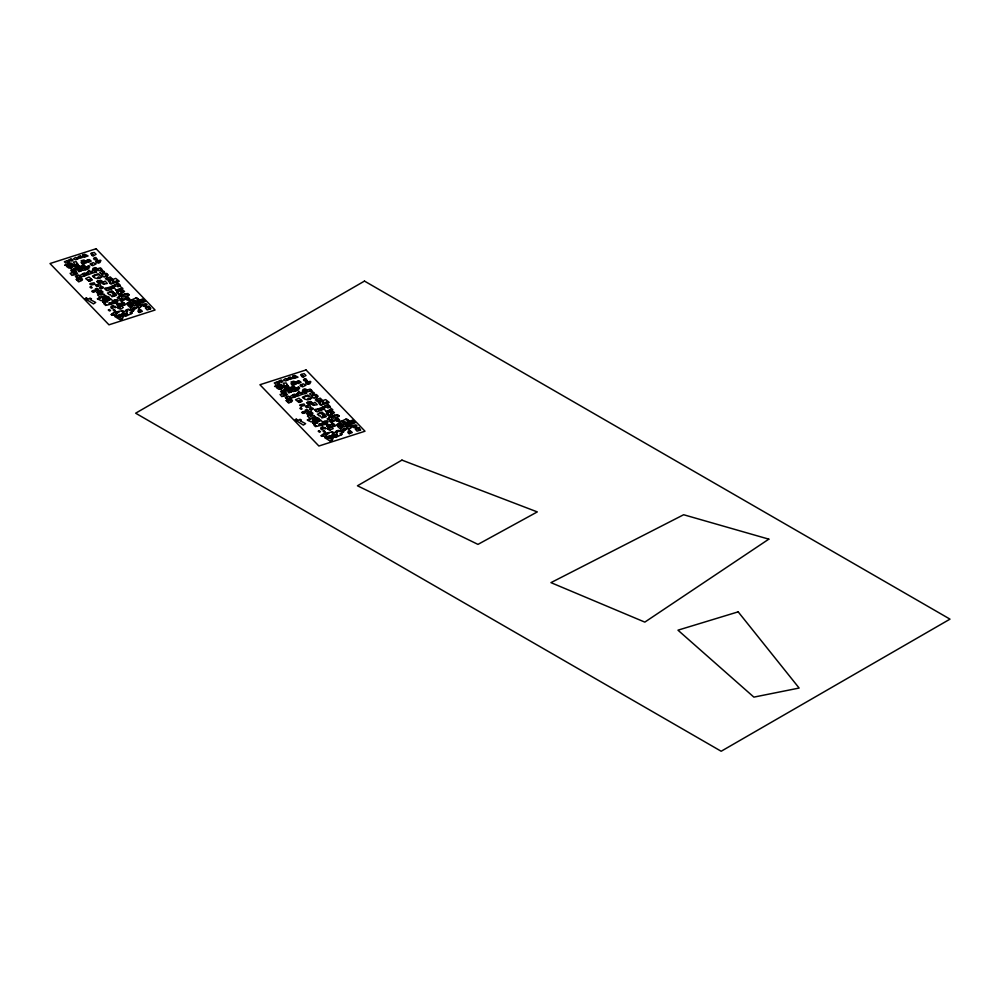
<?xml version="1.0" encoding="UTF-8"?>
<svg xmlns="http://www.w3.org/2000/svg" width="1000" height="1000" viewBox="0 0 1000 1000"><rect width="100%" height="100%" fill="white"/><g stroke="black" fill="none" stroke-linecap="round" stroke-linejoin="round"><path stroke-width="1.5" d="M146.45 307.1L145.387 307.975L147.162 309.938L150.638 308.788L149.075 306.312L146.45 307.1L147.213 307.7L148.963 306.962L148.2 306.363M356.375 428.3L355.312 429.162L357.088 431.138L360.562 429.988L359 427.5L356.375 428.3L357.137 428.9L358.888 428.162L358.125 427.562M121.188 315.462L122.3 313.238L124.325 311.887L122.675 310.562L113.75 312.475L111.25 314.6L117.325 315.512L114.775 316.488L120.4 319.925L122.137 319.188L123.2 317.075L121.188 315.462L125.925 316.15L132.363 313.163L131.1 312.15L130.05 312.587L131.312 313.6M331.112 436.662L332.225 434.438L334.237 433.088L332.6 431.763L323.675 433.675L321.175 435.8L327.25 436.7L324.7 437.688L330.312 441.125L332.062 440.387L333.125 438.275L331.112 436.662L335.85 437.35L342.275 434.363L341.025 433.35L339.963 433.787L341.225 434.8M82.575 256.175L82.963 254.925L84.825 254.288L88.075 255.975L83.663 257.25L82.575 256.175L83.688 255.8L84.787 256.875M292.488 377.375L292.887 376.125L294.75 375.487L298 377.175L293.587 378.45L292.488 377.375L293.612 376.987L294.7 378.075M87.65 272.262L89.35 270.512L92.05 273.25L88.387 274.625L86.512 272.625L87.65 272.262L88.675 273.363L87.537 273.712M297.575 393.462L299.275 391.712L301.962 394.45L298.312 395.825L296.438 393.812L297.575 393.462L298.6 394.562L297.462 394.913M130.963 303.938L127.8 305.375L130.963 308.1L130.725 307.288L131.838 306.762L131.175 306.288L136.237 305.05L134.7 303.525L130.963 303.938L132.225 304.95L133.275 304.513L132.012 303.5M340.887 425.125L337.725 426.575L340.875 429.288L340.65 428.475L341.763 427.962L341.087 427.488L346.15 426.238L344.625 424.725L340.887 425.125L342.137 426.15L343.2 425.712L341.938 424.7M139.5 307.738L142.037 305.9L139.55 304.525L136.75 305.85L138.45 308.175L139.5 307.738L138.238 306.725L137.188 307.15M349.412 428.925L351.95 427.088L349.475 425.712L346.662 427.038L348.363 429.363L349.412 428.925L348.162 427.912L347.1 428.35M146.012 305.712L147.125 304.713L145.963 303.663L141.812 304.513L144.262 306.45L146.012 305.712L145.25 305.113L143.5 305.85L144.262 306.45M355.925 426.912L357.05 425.9L355.887 424.85L351.737 425.712L354.188 427.65L355.925 426.912L355.163 426.312L353.425 427.038L354.188 427.65M121.4 314.587L127.212 312.913L125.35 310.562L127.112 309.538L128.412 309.15L129.75 310.4L131.5 309.662L130.738 309.05L128.988 309.788M331.325 435.788L337.125 434.113L335.275 431.763L337.038 430.737L338.338 430.35L339.675 431.587L341.425 430.863L340.65 430.25L338.913 430.988M113.312 285.688L118.025 283.438L120.35 285.275L119.237 285.763L122.9 288.512L116.85 291.188L114.25 287.762L111.512 288.962L109.537 287.25L113.312 285.688L114.575 286.7L113.525 287.137L112.263 286.125M323.237 406.887L327.95 404.625L330.262 406.463L329.162 406.95L332.812 409.7L326.775 412.375L324.162 408.963L321.425 410.15L319.462 408.438L323.237 406.887L324.5 407.9L323.438 408.338L322.188 407.325M99.312 261.75L100.188 262.312L98.575 263.137L97.713 262.587L100.962 260.775L100.512 260.188L96.5 260.85L97.675 262.438L96.475 262.725L95.65 261.575L96.85 261.288M309.237 382.95L310.1 383.5L308.488 384.338L307.625 383.775L310.887 381.975L310.425 381.388L306.425 382.038L307.6 383.638L306.4 383.925L305.575 382.775L306.775 382.488M123 292.375L124.537 291.475L122.7 289.887L116.287 292.387L118.537 294.325L123 292.375L121.737 291.363L120.688 291.8L121.95 292.812M332.925 413.575L334.45 412.675L332.612 411.087L326.213 413.575L328.45 415.525L332.925 413.575L331.662 412.562L330.613 413L331.863 414.012M93.675 255.65L96.05 254.312L94.225 252.438L90.725 253.475L92.475 255.938L93.675 255.65L91.925 253.188M303.6 376.85L305.975 375.513L304.15 373.638L300.637 374.675L302.4 377.125L303.6 376.85L301.837 374.387M106.875 275.775L108.275 275.038L105.988 273.2L101.538 274.637L104.125 277.087L106.062 276.4M316.788 396.975L318.2 396.238L315.912 394.4L311.462 395.838L314.05 398.275L315.975 397.6M135.5 308.562L133.725 309.488L132.425 308.125L135.287 307.113L136.55 308.125L135.5 308.562L134.238 307.538M345.425 429.75L343.638 430.675L342.337 429.312L345.213 428.3L346.475 429.312L345.425 429.75L344.162 428.738M85.425 275.55L87.825 274.538L84.525 272.95L82.788 273.688L82.938 274.65L82.088 274.188L80.113 275.512L81.625 276.837L85.425 275.55L84.4 274.45L83.263 274.8L84.275 275.9M295.338 396.75L297.738 395.737L294.45 394.15L292.7 394.888L292.863 395.85L292.013 395.387L290.038 396.712L291.55 398.025L295.338 396.75L294.312 395.65L293.175 396L294.2 397.1M82.837 265.1L81.312 265.887L84.025 267.938L82.338 269.337L83.375 270.35L88.963 268.712L87.163 266.663L85.15 267.288L83.975 264.75L82.837 265.1L83.863 266.2L85 265.85M131.1 312.15L133.062 311.137M292.75 386.3L291.238 387.075L293.938 389.137L292.25 390.538L293.288 391.55L298.888 389.913L297.087 387.863L295.038 388.438L293.9 385.938L292.75 386.3L294.625 388.45L293.488 388.8L292.462 387.7L294.925 387.038M341.025 433.35L342.987 432.337M77.588 258.875L75.738 259.8L73.487 258.875L75.588 257.425L77.588 258.875L78.713 258.5L77.625 257.425L76.5 257.8M287.512 380.075L285.663 380.988L283.412 380.075L285.512 378.612L287.512 380.075L288.625 379.7L287.538 378.612L286.425 379M124.237 303.175L123.188 303.612L121.925 302.6L122.975 302.162L125.962 304.562L119.575 306.337L118.125 306.175L116.4 303.95L122.562 303.113M334.162 424.375L333.1 424.812L331.85 423.8L332.9 423.363L335.887 425.763L327.113 428.4L329.475 430.175L330.525 429.75L329.263 428.725L328.212 429.162M73.9 272.225L75.562 271.425L77.5 273.512L71.9 275.4L70.113 273.288L76.388 272M283.825 393.413L285.487 392.625L287.413 394.7L281.812 396.6L280.025 394.475L286.312 393.2M106.35 298.65L109.338 297.312L105.7 295.9L102.812 297.113L105.288 299.088L106.35 298.65L105.087 297.638L104.038 298.075M316.262 419.85L319.25 418.512L315.613 417.1L312.725 418.312L315.212 420.288L316.262 419.85L315 418.837L313.95 419.275M70.287 259.35L71.4 258.85L72.912 260.438L71.888 260.975L70.287 259.35L69.162 259.725L70.25 260.8L71.375 260.425M280.2 380.538L281.312 380.05L282.838 381.625L281.812 382.163L280.2 380.538L279.088 380.925L280.175 382L281.288 381.625M95.738 270.85L96.762 271.95L95.625 272.3L94.6 271.2L97.875 269.9L99.075 270.812L101.088 269.913M305.663 392.05L306.688 393.15L305.538 393.5L304.513 392.4L312.15 390.763L310.238 389.087L307.05 390.05M91.337 280.375L89.225 281.3L85.612 278.575L89.087 277.038L92.387 279.938L91.337 280.375L90.075 279.363L91.125 278.925M301.25 401.575L299.137 402.5L295.538 399.762L299.012 398.237L302.312 401.138L301.25 401.575L300 400.562L301.05 400.125M86.625 260.487L85.588 260.938L88.525 262.3L91.188 261.15L89.1 259.525L86.625 260.487L87.912 261.488M90.4 260.525L89.35 260.975L88.062 259.975M91.35 265L92.65 265.663L95.962 264.037L93.25 262.638L90.062 264L91.35 265L92.387 264.562L91.1 263.562M296.537 381.675L295.5 382.125L298.438 383.5L301.112 382.35L299.025 380.725L296.537 381.675L297.838 382.688M300.312 381.725L299.275 382.175L297.987 381.175M301.275 386.2L302.575 386.863L305.887 385.238L303.175 383.825L299.988 385.2L301.275 386.2L302.312 385.75L301.025 384.75M101.713 288.525L103.7 287.675L102.463 286.688L99.4 287.95L100.662 288.962L101.713 288.525L100.45 287.512M311.637 409.725L313.625 408.875L312.387 407.875L309.325 409.15L310.575 410.163L311.637 409.725L310.375 408.713M85.288 273.562L83.55 274.3L82.788 273.688M295.212 394.75L293.475 395.487L292.7 394.888M75.225 270.5L71.988 271.863L70.7 270.163L74.912 268.7L76.363 270.138L75.225 270.5L74.2 269.4L75.338 269.05M94.188 275.3L92.45 276.038L94.725 277.9L97.812 278.675L101.975 277.062L97.888 273.825L94.188 275.3L94.95 275.9L93.212 276.637M98.65 274.425L96.9 275.163L96.137 274.562M108.987 280.1L112.312 278.9L110.288 276.975L105.412 278.738L108.987 280.1L108.225 279.488L109.975 278.762L110.738 279.363M96.412 290.075L98.162 289.337L98.925 289.938L97.175 290.675L95.275 288.925L96.925 288.288L98.162 289.337M111.838 283.6L110.575 282.587L109.525 283.025L110.775 284.037L119.288 281.238L115.763 278.387L108.3 281.062L110.05 282.8M98.663 291.438L101 290.45L103.05 292.075L98.138 293.625L96.512 292.325L101.175 291.3L100.412 290.7M118.787 284.037L117.037 284.775L116.275 284.163M110.75 288.35L112.487 287.625L113.25 288.225M101.938 293.788L100.2 294.525L100.962 295.138L102.713 294.4M110.975 291.137L109.225 291.875L109.987 292.475L112.075 290.85L116.5 295.325L112 296.775L110.325 294.575L109.412 294.812L107.45 293.012L109.65 292.213M99.1 298.012L97.35 298.75L101.275 300.725L104.763 299.462L102.212 297.362L99.1 298.012L99.862 298.612L98.112 299.35M106.463 296.5L104.712 297.238L103.95 296.637M120.65 295.062L118.9 295.788L119.875 296.613L117.225 297.625L118.475 298.637L121.013 298.6L122.025 298.125L121.4 296.45L122.325 296.038L123.688 297.062L129.238 295L127.863 293.55L124.763 294L120.65 295.062L121.412 295.663L119.663 296.4M128.35 297.4L127.587 296.788L124.5 298.837L127.725 300.138L129.9 299.25L128.35 297.4L126.6 298.125L125.838 297.525M126.962 299.538L128.713 298.8L129.475 299.4M118.3 307.975L119.35 307.538L121.05 308.975L123.3 307.425L121.675 306.15L117.2 307.213L119.55 308.988L120.612 308.55M117.963 307.812L119.7 307.075L118.938 306.475M111.25 314.6L113 313.863L113.763 314.475L112.013 315.2M139.162 312.425L140.213 311.988L138.95 310.975L137.9 311.413L139.412 312.55L142.387 311.3L139.875 309.312L138.138 310.05L138.9 310.65L140.638 309.925M119.625 319.325L121.375 318.587L122.137 319.188M285.138 391.7L281.913 393.05L280.613 391.362L284.837 389.888L286.275 391.337L285.138 391.7L284.113 390.6L285.262 390.238M304.113 396.488L302.362 397.225L304.65 399.1L307.738 399.875L311.9 398.263L307.8 395.025L304.113 396.488L304.875 397.1L303.125 397.837M308.562 395.625L306.825 396.362L306.062 395.75M318.913 401.3L322.225 400.1L320.213 398.162L315.338 399.938L318.913 401.3L318.137 400.688L319.887 399.95L320.65 400.562M306.337 411.262L308.087 410.538L308.85 411.138L307.1 411.875L305.2 410.125L306.85 409.475L308.087 410.538M321.75 404.8L320.487 403.787L319.438 404.225L320.7 405.238L329.212 402.425L325.675 399.588L318.225 402.262L319.962 404M308.575 412.625L310.912 411.65L312.962 413.275L308.062 414.825L306.425 413.525L311.087 412.5L310.325 411.9M328.713 405.238L326.962 405.975L326.2 405.363M320.662 409.55L322.413 408.812L323.175 409.425M311.863 414.988L310.113 415.725L310.875 416.325L312.625 415.6M320.887 412.337L319.15 413.075L319.913 413.675L322 412.05L326.413 416.512L321.912 417.975L320.25 415.775L319.325 416.012L317.362 414.212L319.575 413.413M309.012 419.212L307.262 419.938L311.188 421.925L314.675 420.65L312.137 418.562L309.012 419.212L309.775 419.812L308.025 420.55M316.375 417.7L314.637 418.438L313.863 417.825M330.562 416.25L328.825 416.987L329.787 417.8L327.137 418.825L328.4 419.837L330.938 419.8L331.95 419.325L331.312 417.65L332.238 417.238L333.612 418.263L339.162 416.188L337.788 414.75L334.688 415.2L330.562 416.25L331.325 416.863L329.588 417.587M338.275 418.587L337.512 417.987L334.425 420.037L337.65 421.337L339.812 420.438L338.275 418.587L336.525 419.325L335.763 418.725M336.887 420.725L338.638 420L339.4 420.6M327.875 429.012L329.625 428.275L328.862 427.663M321.175 435.8L322.912 435.062L323.688 435.662L321.938 436.4M349.075 433.612L350.125 433.175L348.875 432.163L347.812 432.6L349.325 433.75L352.3 432.5L349.8 430.513L348.05 431.25L348.812 431.85L350.562 431.112M329.55 440.525L331.3 439.787L332.062 440.387M102.137 271.275L103.188 270.837L104.45 271.85L103.4 272.288L102.137 271.275L99.712 272.688L101.3 274.012L103.775 273.025L103.4 272.288M107.25 274.212L106.188 274.65L104.938 273.637M90.75 283.488L89.7 283.925L90.962 284.938L95.062 284.275L94.075 282.762L90.75 283.488L92.013 284.5M97.662 281.1L96.613 281.537L98.425 283L103.25 282.238L100.6 280.212L97.662 281.1L98.925 282.113L97.875 282.55M101.862 281.225L100.8 281.663L99.55 280.65M106.675 279.75L107.725 279.312L106.475 278.3M103.075 282.725L102.025 283.163L103.275 284.175L107.325 283.5L105.075 281.038L103.075 282.725L104.338 283.738M97.875 286.025L96.825 286.462L95.562 285.45L99.763 283.712L101.025 285.85L97.875 286.025L96.613 285.012M109.562 282.075L110.612 281.637L109.35 280.625M94.012 291.812L92.963 292.25L91.7 291.238L94.35 290.138L95.725 291.238L94.012 291.812L92.75 290.8M105.675 288.288L104.612 288.725L107.263 290.738L110.988 289.125L108.85 287.4L105.675 288.288L106.925 289.3L105.875 289.738M97.762 293.337L98.825 292.9L97.562 291.887M110.113 288.412L109.062 288.85L107.8 287.838M114.412 293.163L113.362 293.6L114.625 294.613L115.675 294.188M117.55 293.4L118.6 292.962L117.338 291.95M102.925 302.113L103.975 301.675L105.237 302.688L104.188 303.125L102.638 301.775L110.512 298.612L112.625 300.675L117.1 299.55L118.275 300.525L116.725 301.15L117.8 302.05L114.425 303.4L105.487 305.413L104.188 303.125M104.225 304.4L105.288 303.962L106.538 304.975M129.125 294.562L128.075 295L126.812 293.988M122.025 300.725L120.962 301.163L119.712 300.138L123.05 298.762L124.45 299.887L122.025 300.725L120.763 299.713M140.512 300.938L139.462 301.375L141.512 303.025L145.45 301.388L142.775 298.962L136.05 301.363L135.4 300.637L132.863 301.413L134.2 302.863L131.062 303.05L128.963 301.137L136.7 297.663L141.775 301.95L140.725 302.387M137.963 298.675L136.912 299.113L135.65 298.087M130.225 302.15L131.275 301.712L130.013 300.7M129.025 304.012L127.963 304.45L126.713 303.438L129.288 302.362L130.925 303.688L129.025 304.012L127.762 303M136.7 301.55L137.762 301.112L139.012 302.125L136.113 303.012L135.137 302.113L136.7 301.55L137.963 302.562M138.025 303.075L139.075 302.638L140.338 303.65L137.338 304.75L136.25 303.663L138.025 303.075L139.288 304.088M123.938 311.575L122.888 312.013L121.625 311M140.775 304.887L139.725 305.325L140.975 306.337M126.613 311.575L127.662 311.137L126.4 310.125M122.45 316.475L123.5 316.038M312.062 392.463L313.113 392.038L314.375 393.05L313.312 393.488L312.062 392.463L309.625 393.888L311.225 395.213L313.7 394.225L313.312 393.488M317.162 395.412L316.112 395.85L314.85 394.837M300.675 404.688L299.625 405.125L300.875 406.138L304.975 405.475L304 403.963L300.675 404.688L301.938 405.7M307.587 402.3L306.537 402.738L308.337 404.188L313.163 403.438L310.512 401.413L307.587 402.3L308.85 403.312L307.787 403.75M311.775 402.425L310.725 402.863L309.462 401.85M316.6 400.95L317.65 400.513L316.388 399.5M312.987 403.913L311.938 404.35L313.2 405.363L317.25 404.7L314.988 402.238L312.987 403.913L314.25 404.938M307.8 407.225L306.737 407.663L305.487 406.65L309.688 404.9L310.938 407.038L307.8 407.225L306.537 406.213M319.475 403.275L320.538 402.837L319.275 401.825M303.938 413.013L302.875 413.45L301.625 412.438L304.275 411.337L305.65 412.438L303.938 413.013L302.675 412M315.587 409.487L314.538 409.925L317.175 411.938L320.913 410.325L318.775 408.6L315.587 409.487L316.85 410.5L315.8 410.938M307.688 414.538L308.738 414.1L307.475 413.088M320.025 409.613L318.975 410.05L317.712 409.038M324.338 414.363L323.275 414.8L324.538 415.812L325.588 415.375M327.463 414.588L328.525 414.162L327.262 413.137M312.85 423.312L313.9 422.875L315.163 423.888L314.113 424.325L312.562 422.975L320.425 419.812L322.537 421.875L327.013 420.737L328.188 421.725L326.637 422.337L327.725 423.237L324.338 424.6L315.413 426.6L314.113 424.325M314.15 425.588L315.2 425.15L316.462 426.175M339.038 415.763L337.987 416.2L336.725 415.188M331.938 421.912L330.887 422.35L329.625 421.337L332.962 419.95L334.363 421.075L331.938 421.912L330.675 420.9M350.438 422.137L349.387 422.575L351.438 424.212L355.375 422.587L352.688 420.15L345.975 422.55L345.312 421.838L342.788 422.612L344.125 424.062L340.975 424.25L338.888 422.337L346.625 418.85L351.7 423.15L350.65 423.587M347.887 419.862L346.825 420.3L345.575 419.288M340.138 423.35L341.2 422.912L339.938 421.9M338.938 425.213L337.887 425.65L336.625 424.637L339.212 423.562L340.85 424.875L338.938 425.213L337.688 424.2M346.625 422.75L347.675 422.312L348.938 423.325L346.025 424.212L345.05 423.312L346.625 422.75L347.887 423.762M347.95 424.263L349 423.825L350.262 424.837L347.262 425.95L346.163 424.85L347.95 424.263L349.2 425.275M333.85 432.775L332.8 433.212L331.538 432.2M350.7 426.075L349.637 426.512L350.9 427.525M336.525 432.775L337.587 432.337L336.325 431.325M332.375 437.675L333.425 437.238M81.062 270.837L78.95 271.712L77.8 270.4L80.925 269.387L82.137 270.425L81.062 270.837L79.85 269.812M290.988 392.038L288.863 392.912L287.725 391.6L290.837 390.588L292.05 391.613L290.988 392.038L289.775 391M79.188 257.113L80.962 256.4L82.125 257.538L80.15 258.212L78.45 256.5L80.225 255.787L80.962 256.4M289.113 378.312L290.887 377.6L292.05 378.738L290.062 379.412L288.375 377.7L290.15 376.987L290.887 377.6M96.037 268.475L95.075 267.587L93.088 268.325L94.7 270.2L91.438 271.325L93.188 272.925L95.625 272.3M305.963 389.675L304.988 388.787L303 389.525L304.625 391.4L301.363 392.525L303.1 394.125L305.538 393.5M76.025 276.775L77.275 278.087L80.475 276.712L78.65 274.975L75.35 276.137L76.025 276.775L77.875 276.125L77.2 275.487M285.95 397.975L287.2 399.275L290.4 397.912L288.562 396.175L285.275 397.337L285.95 397.975L287.787 397.325L287.113 396.688M67.35 260.7L64.35 261.737L65.763 263.087L68.688 262.087L67.35 260.7L68.475 260.325L69.562 261.4L68.438 261.775M277.275 381.9L274.275 382.925L275.675 384.288L278.612 383.275L277.275 381.9L278.387 381.525L279.475 382.6L278.363 382.975M85.487 254.938L83.625 255.575L82.963 254.925M295.413 376.125L293.55 376.763L292.887 376.125M70.05 263.45L71.188 263.1L72.85 264.962L72.85 267.05L71.062 267.587L71.612 268.2L68.825 268.038L66.475 266.35L67.237 266.125L66.438 265.238L64.662 265.212L68.375 264.113L67.688 263.363L69.45 262.812L71.075 264.55L72.213 264.2M82.225 262.113L81.088 262.462L82.487 264.037L86.625 262.738L84.025 259.988L81.088 260.775L83.25 263.212L82.112 263.562M74.362 264.812L73.213 265.175L74.688 266.712L78.7 265.587L76.225 261.725L73.4 262.087L75.375 265.912L74.237 266.262M93.675 269.1L92.537 269.45L93.562 270.55M90.375 271.613L89.237 271.962L88.212 270.863M101.213 268.475L100.062 268.825L101.088 269.925L102.238 269.575L100.312 267.887L97.125 268.85M279.962 384.65L281.112 384.3L282.775 386.163L282.762 388.25L280.975 388.775L281.525 389.4L278.738 389.237L276.4 387.55L277.15 387.325L276.363 386.438L274.587 386.413L278.3 385.3L277.6 384.562L279.375 384.012L280.988 385.75L282.137 385.4M292.15 383.3L291.012 383.663L292.4 385.238L296.537 383.938L293.938 381.188L291.012 381.975L293.175 384.4L292.025 384.762M284.275 386.012L283.137 386.362L284.613 387.912L288.612 386.788L286.15 382.925L283.325 383.275L285.3 387.113L284.163 387.463M303.6 390.3L302.45 390.65L303.475 391.75M300.3 392.812L299.15 393.162L298.137 392.062M311.125 389.663L309.988 390.025L311.012 391.125M332.475 424.3L326.325 425.15L328.038 427.375L331.863 427.287M117.275 305.087L118.462 304.788L117.587 303.65M327.2 426.287L328.387 425.988L327.5 424.837M92.85 254.5L91.65 254.775M302.663 375.538L301.462 375.825L302.775 375.688M285.712 395.1L284.887 394.513L283.225 395.312L284.05 395.887M75.788 273.9L74.963 273.325L73.3 274.113L74.125 274.688M331.6 427.35L333.212 428.625L330.462 429.775M325.2 403.45L324.438 402.85L322.7 403.587L323.462 404.188M334.688 415.2L335.45 415.8L333.7 416.538L332.938 415.925M334.237 426.238L333.475 425.637L331.725 426.375L332.488 426.975M328.175 432.788L328.938 433.387L327.188 434.125L326.425 433.525M115.288 282.262L114.525 281.65L112.775 282.387L113.537 282.987M124.763 294L125.525 294.6L123.775 295.338L123.012 294.738M124.312 305.05L123.55 304.438L121.8 305.175L122.575 305.788M118.25 311.588L119.012 312.2L117.275 312.925L116.5 312.325M328.062 402.875L326.812 401.863L325.75 402.3L327.013 403.312M360.562 429.988L359.3 428.975L358.25 429.412L359.513 430.425M322.45 400.925L323.713 401.938L322.65 402.375L321.4 401.362M324.562 406.262L325.825 407.275L324.762 407.713L323.512 406.7M342.875 420.788L344.137 421.8L343.075 422.238L341.825 421.213M310.038 399.062L308.775 398.038L307.725 398.475L308.975 399.487M328.188 418.387L329.45 419.4M316.938 417.938L318.2 418.95M336.35 434.475L337.6 435.487L336.55 435.925L335.288 434.913M314.675 420.65L313.425 419.637L312.362 420.075L313.625 421.087M118.15 281.688L116.888 280.675L115.838 281.112L117.088 282.125M150.638 308.788L149.375 307.775L148.325 308.212L149.588 309.225M112.525 279.725L113.787 280.75L112.737 281.175L111.475 280.163M132.95 299.587L134.213 300.6L133.162 301.038L131.9 300.025M114.637 285.062L115.9 286.087L114.85 286.512L113.588 285.5M100.113 277.863L98.85 276.85L97.8 277.288L99.062 278.3M118.275 297.188L119.537 298.2M107.025 296.737L108.275 297.75M126.425 313.288L127.688 314.3L126.638 314.738L125.375 313.712M104.763 299.462L103.5 298.45L102.45 298.875L103.713 299.9M296.175 388.088L297.2 389.175L296.05 389.538L295.038 388.438M295.575 394.988L296.6 396.087M278.825 386.7L277.8 385.613L276.663 385.962L277.675 387.062L279.637 386.488L280.663 387.587L279.525 387.938L278.5 386.838M85.662 273.8L86.688 274.9M768.825 539.15L644.825 622.112L550.962 582.638L683.65 514.738L768.825 539.15M86.287 297.962L85.125 298.7L93.462 303.9L95.712 302.45L90.262 299.625L91.475 298.85L90.05 298.1L88.488 299.1L86.287 297.962M296.212 419.15L295.05 419.9L303.375 425.087L305.637 423.65L300.188 420.812L301.4 420.037L299.975 419.3L298.412 420.3L296.212 419.15M364.475 281.087L135.638 413.2L721.175 751.25L950 619.138L364.475 281.087M401.95 460.112L357.463 485.788L477.975 544.388L537.288 511.912L401.95 460.112M81.737 280.45L78.725 281.887L76.175 279.312L80.838 277.85L82.562 279.288L81.075 279.825L81.737 280.45M291.663 401.65L288.65 403.088L286.087 400.513L290.763 399.038L292.488 400.487L290.988 401.025L291.663 401.65M73.7 269.212L72.025 270L72.85 270.575L74.525 269.788L73.7 269.212M283.612 390.4L281.95 391.2L282.775 391.775L284.438 390.988L283.612 390.4M120.913 316.288L118.975 317.162L121.8 316.663L120.913 316.288M330.838 437.475L328.9 438.35L331.712 437.863L330.838 437.475M118.863 285.45L117.112 286.188L117.875 286.8L119.625 286.062L118.863 285.45M103.863 294.225L102.963 294.6L101.6 293.512L97.525 294.938L100.138 297.038L102.238 296.837L105.3 295.575L103.863 294.225M117.963 289.562L116.225 290.3L116.988 290.9L118.725 290.163L117.963 289.562M119.987 288.663L118.238 289.387L119 290L120.75 289.262L119.987 288.663M109.438 299.175L107.688 299.913L108.45 300.525L110.2 299.788L109.438 299.175M115.013 300.262L113.263 301L114.025 301.6L115.775 300.875L115.013 300.262M112.688 305.613L110.95 306.35L111.713 306.962L113.45 306.225L112.688 305.613M119.963 314.438L118.212 315.175L118.975 315.775L120.725 315.038L119.963 314.438M328.775 406.65L327.038 407.388L327.8 407.987L329.55 407.262L328.775 406.65M313.788 415.412L312.887 415.8L311.525 414.712L307.438 416.125L310.062 418.237L312.15 418.038L315.225 416.763L313.788 415.412M327.887 410.75L326.138 411.488L326.9 412.1L328.65 411.362L327.887 410.75M329.913 409.85L328.162 410.588L328.925 411.188L330.675 410.462L329.913 409.85M319.363 420.375L317.613 421.112L318.375 421.712L320.125 420.975L319.363 420.375M324.925 421.463L323.188 422.2L323.95 422.8L325.688 422.062L324.925 421.463M322.612 426.812L320.863 427.55L321.625 428.15L323.375 427.425L322.612 426.812M329.888 435.637L328.137 436.362L328.9 436.975L330.65 436.238L329.888 435.637M77.463 278.975L76.413 279.413L77.663 280.425L78.725 279.988L77.463 278.975M79.75 278.225L78.7 278.663L79.963 279.675L81.013 279.237L79.75 278.225M89.075 279.625L88.012 280.062L89.275 281.075L90.325 280.637L89.075 279.625M106.237 275.275L105.188 275.7L106.45 276.725L107.5 276.288L106.237 275.275M90.938 286.65L89.887 287.087L91.15 288.1L92.2 287.663L90.938 286.65M112.55 291.988L111.487 292.425L112.75 293.438L113.8 293L112.55 291.988M113.725 294.513L112.675 294.95L113.938 295.963L114.987 295.525L113.725 294.513M106.512 300.712L105.463 301.15L106.725 302.162L107.775 301.725L106.512 300.712M109.875 302.725L108.825 303.163L110.087 304.175L111.137 303.738L109.875 302.725M112.425 301.938L111.375 302.375L112.638 303.387L113.688 302.95L112.425 301.938M114.162 301.637L113.112 302.075L114.375 303.087L115.425 302.65L114.162 301.637M111.9 307.238L110.85 307.675L112.112 308.688L113.162 308.25L111.9 307.238M119.875 303.975L118.825 304.413L120.075 305.425L121.137 304.988L119.875 303.975M114.875 306.325L113.825 306.762L115.087 307.775L116.137 307.337L114.875 306.325M109.3 309.538L108.25 309.975L109.513 310.988L110.562 310.55L109.3 309.538M114.2 309.613L113.15 310.05L114.412 311.062L115.463 310.625L114.2 309.613M131.05 304.525L129.987 304.962L131.25 305.975L132.3 305.538L131.05 304.525M143.5 300.05L142.45 300.487L143.7 301.5L144.762 301.062L143.5 300.05M115.95 312.538L114.9 312.962L116.163 313.988L117.212 313.55L115.95 312.538M117.45 315.75L116.4 316.175L117.662 317.2L118.713 316.762L117.45 315.75M132.775 309.475L131.725 309.913L132.988 310.925L134.037 310.487L132.775 309.475M125.3 314.175L124.25 314.613L125.5 315.625L126.562 315.188L125.3 314.175M287.387 400.175L286.325 400.613L287.587 401.625L288.637 401.188L287.387 400.175M289.675 399.412L288.625 399.85L289.887 400.863L290.938 400.425L289.675 399.412M298.988 400.812L297.938 401.25L299.2 402.262L300.25 401.825L298.988 400.812M316.163 396.463L315.113 396.9L316.375 397.912L317.425 397.475L316.163 396.463M300.863 407.85L299.812 408.288L301.062 409.3L302.125 408.862L300.863 407.85M322.463 413.188L321.413 413.625L322.675 414.637L323.725 414.2L322.463 413.188M323.65 415.712L322.6 416.15L323.85 417.163L324.913 416.725L323.65 415.712M316.438 421.912L315.387 422.35L316.637 423.363L317.7 422.925L316.438 421.912M319.8 423.913L318.75 424.35L320 425.363L321.062 424.925L319.8 423.913M322.35 423.137L321.287 423.575L322.55 424.588L323.6 424.15L322.35 423.137M324.087 422.825L323.025 423.263L324.288 424.275L325.337 423.837L324.087 422.825M321.825 428.438L320.775 428.875L322.025 429.888L323.088 429.45L321.825 428.438M329.787 425.175L328.738 425.613L330 426.625L331.05 426.188L329.787 425.175M324.8 427.512L323.738 427.95L325 428.963L326.05 428.525L324.8 427.512M319.225 430.737L318.175 431.175L319.425 432.188L320.487 431.75L319.225 430.737M324.125 430.812L323.062 431.25L324.325 432.262L325.375 431.825L324.125 430.812M340.962 425.725L339.913 426.163L341.175 427.175L342.225 426.737L340.962 425.725M353.413 421.238L352.362 421.675L353.625 422.688L354.675 422.25L353.413 421.238M325.875 433.725L324.812 434.162L326.075 435.175L327.125 434.738L325.875 433.725M327.375 436.938L326.312 437.375L327.575 438.387L328.625 437.95L327.375 436.938M342.7 430.662L341.637 431.1L342.9 432.113L343.963 431.675L342.7 430.662M335.225 435.363L334.162 435.8L335.425 436.812L336.475 436.388L335.225 435.363M82.325 268.325L76.688 269.088L75.188 267.413L79.975 266.087L82.325 268.325M292.25 389.525L286.613 390.275L285.1 388.612L289.9 387.275L292.25 389.525M97.05 259.312L95.688 259.837L94.388 257.7L95.913 257.525L97.05 259.312M306.975 380.513L305.613 381.025L304.312 378.9L305.837 378.713L306.975 380.513M96.112 248.75L50 263.538L108.963 324.812L155.075 310.025L96.112 248.75M306.038 369.95L259.925 384.738L318.888 446.012L365 431.225L306.038 369.95M67.875 264.413L66.737 264.762L67.763 265.863L68.9 265.512L67.875 264.413M70.725 264.475L69.588 264.825L70.612 265.925L71.75 265.562L70.725 264.475M69.725 265.287L68.575 265.637L69.6 266.737L70.75 266.388L69.725 265.287M84.012 261.062L82.875 261.425L83.9 262.525L85.037 262.162L84.012 261.062M75.925 264.462L74.787 264.812L75.812 265.912L76.95 265.562L75.925 264.462M77.412 264.062L76.263 264.425L77.287 265.525L78.438 265.163L77.412 264.062M76.875 267.35L75.725 267.7L76.75 268.8L77.888 268.45L76.875 267.35M79.112 266.525L77.975 266.875L79 267.975L80.138 267.625L79.112 266.525M83.688 266.15L82.55 266.5L83.562 267.6L84.712 267.25L83.688 266.15M88.75 265.775L87.613 266.137L88.637 267.238L89.775 266.875L88.75 265.775M86.25 266.887L85.113 267.238L86.137 268.337L87.275 267.987L86.25 266.887M85.538 268.2L84.4 268.55L85.425 269.65L86.562 269.3L85.538 268.2M96.613 268.3L95.475 268.65L96.5 269.75L97.638 269.4L96.613 268.3M280.65 385.662L279.5 386.025L280.525 387.113L281.675 386.763L280.65 385.662M293.938 382.262L292.8 382.612L293.825 383.713L294.962 383.363L293.938 382.262M285.85 385.662L284.7 386.012L285.725 387.113L286.863 386.763L285.85 385.662M287.325 385.262L286.188 385.613L287.213 386.712L288.35 386.362L287.325 385.262M289.037 387.725L287.887 388.075L288.913 389.175L290.05 388.812L289.037 387.725M286.788 388.537L285.65 388.9L286.675 390L287.812 389.637L286.788 388.537M298.675 386.975L297.525 387.325L298.55 388.425L299.7 388.075L298.675 386.975M295.462 389.4L294.325 389.75L295.338 390.85L296.488 390.5L295.462 389.4M306.537 389.5L305.387 389.85L306.413 390.95L307.562 390.588L306.537 389.5M738.175 611.85L677.962 630.175L753.875 697.125L799.137 688.05L738.175 611.85M142.012 300.487L142.037 301.363L142.762 301.137L142.012 300.487M351.925 421.675L351.95 422.55L352.688 422.337L351.925 421.675M94.738 258.2L93.537 258.488L94.362 259.637L95.562 259.35L94.738 258.2M304.65 379.4L303.45 379.688L304.275 380.838L305.475 380.55L304.65 379.4"/></g></svg>
